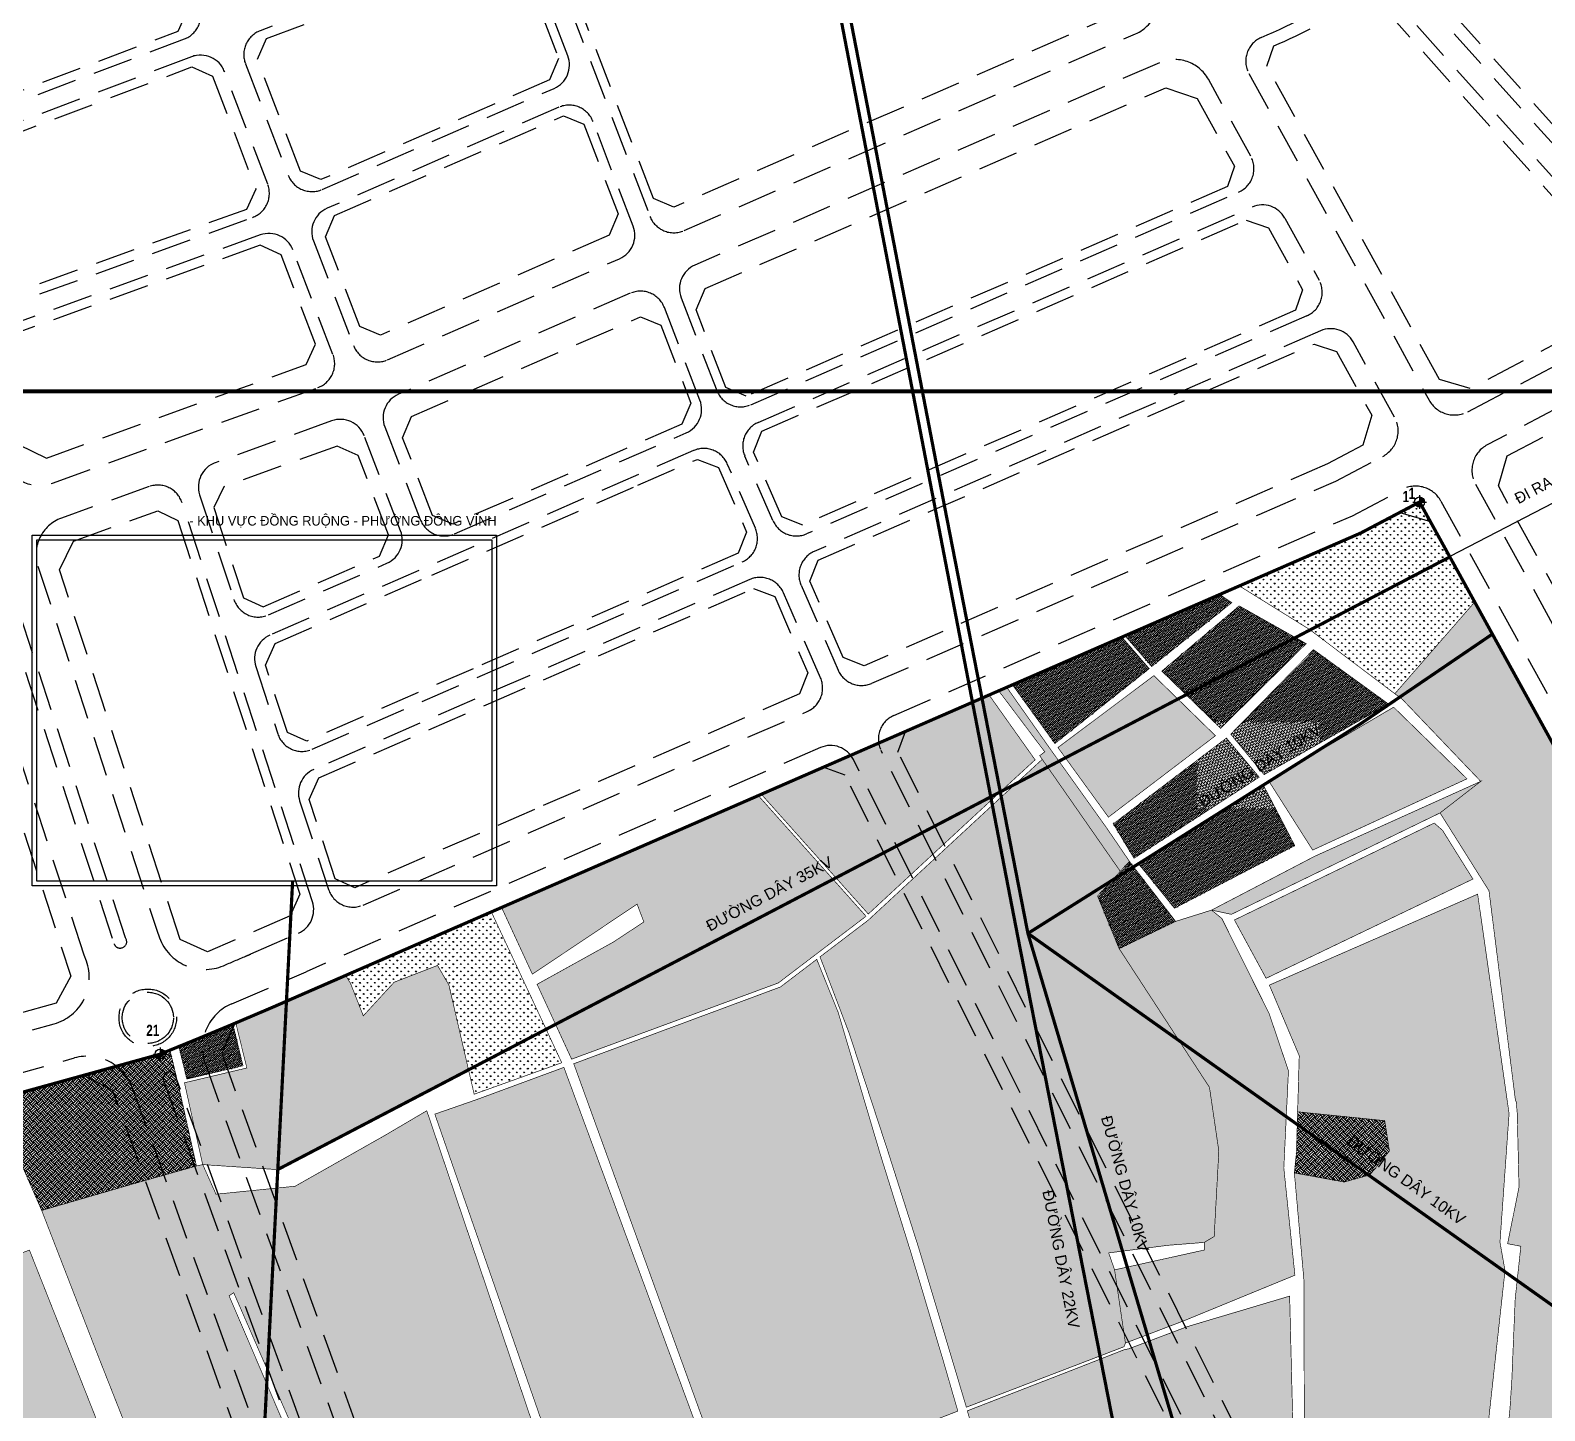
# Model space of a CAD drawing. Header units: metres. Extents: x 566631 to 571261, y 2062953 to 2068466.
# Drawn here: x 568566.1 to 569039.7, y 2066322.3 to 2066754 of the extents above; entities that cross this region are included whole.
import ezdxf
from ezdxf.enums import TextEntityAlignment as Align

# ---------------------------------------------------------------- set-up
doc = ezdxf.new("R2010")
doc.units = ezdxf.units.M
doc.linetypes.add('HIDDEN', pattern=[0.375, 0.25, -0.125])
for name, color, linetype in [('dat hoang', 3, 'CONTINUOUS'), ('dHoamau', 3, 'CONTINUOUS'), ('DienHT', 1, 'CONTINUOUS'), ('dientich', 7, 'CONTINUOUS'), ('dlua', 82, 'CONTINUOUS'), ('dmuong ao bun', 150, 'CONTINUOUS'), ('ghi_chu', 7, 'CONTINUOUS'), ('hacth', 7, 'CONTINUOUS'), ('Khung ban ve', 7, 'CONTINUOUS'), ('LogDg phu', 7, 'CONTINUOUS'), ('QH', 7, 'CONTINUOUS'), ('RANHGIOI', 2, 'HIDDEN'), ('ViaHeSphu', 32, 'CONTINUOUS')]:
    doc.layers.add(name, color=color, linetype=linetype)
doc.layers.add('t', color=7, linetype='CONTINUOUS', lineweight=25)
doc.styles.add('ARIALB', font='VHARIALB.TTF', dxfattribs={"width": 0.75})
doc.styles.add('avantH', font='VHAVAN.TTF', dxfattribs={"height": 10})
doc.styles.add('CHUIN', font='VHARIAL.TTF')
doc.linetypes.add('DIEN10KV', pattern='A,12.7,-5.08,["10KV",Standard,S=2.54,R=0,X=-2.54,Y=-1.27],-9.08', length=26.86)
doc.linetypes.add('DIEN22KV', pattern='A,12.7,-5.08,["22KV",Standard,S=2.54,R=0,X=-2.54,Y=-1.27],-9.08', length=26.86)
doc.linetypes.add('DIEN35KV', pattern='A,12.7,-5.08,["35KV",Standard,S=2.54,R=0,X=-2.54,Y=-1.27],-9.08', length=26.86)
pattern_1 = [(90, (568582.8297, 2066075.4192), (-1.1674325, 1.1674325), [0.3095625, -2.0253025]), (45, (568582.8297, 2066075.4192), (-1.1674333, 1.1674333), [0.3095625, -1.3414375]), (135, (568582.8297, 2066075.4192), (-1.1674333, -1.1674333), [0.3095625, -1.3414375])]

# ---------------------------------------------------------------- blocks, each defined once
blk = doc.blocks.new('moc')
at = {"layer": 'QH', "linetype": 'Continuous'}
h = blk.add_hatch(color=7, dxfattribs=at)
h.paths.add_polyline_path([(0, 0), (0.53, 0, 0.414214), (0, 0.53)])
h.paths.add_polyline_path([(-0.53, 0, 0.414214), (0, -0.53), (0, 0)])
for p, q in [((0, 0.71), (0, -0.71)), ((-0.71, 0), (0.71, 0))]:
    blk.add_line(p, q, dxfattribs=at)
blk.add_circle((0, 0), 0.529, dxfattribs=at)

msp = doc.modelspace()

# ---------------------------------------------------------------- hatches: boundary and pattern name
at = {"layer": 'hacth'}
h = msp.add_hatch(dxfattribs=at)
h.set_pattern_fill('GRASS', color=82, scale=0.065, style=0)
h.set_pattern_definition(pattern_1)
h.paths.add_polyline_path([(569017.8, 2066575.2), (569000.56, 2066606.47), (568982.15, 2066596.77), (568944.2, 2066580.23), (568966.11, 2066566.65), (568992.83, 2066546.52)])
h = msp.add_hatch(dxfattribs=at)
h.set_pattern_fill('ANSI36', color=130, scale=0.15, style=0)
h.paths.add_polyline_path([(568941.87, 2066575.01), (568938.08, 2066577.56), (568908.45, 2066564.65), (568916.79, 2066555.01)])
h = msp.add_hatch(dxfattribs=at)
h.set_pattern_fill('ANSI36', color=130, scale=0.15, style=0)
h.paths.add_polyline_path([(568965.13, 2066562.18), (568944.16, 2066573.99), (568919.95, 2066553.59), (568938.35, 2066535.69)])
h = msp.add_hatch(dxfattribs=at)
h.set_pattern_fill('SQUARE', color=60, scale=0.2, style=0)
edge = h.paths.add_edge_path()
edge.add_line((569132.77, 2066366.65), (569017.8, 2066575.2))
edge.add_line((569017.8, 2066575.2), (568992.83, 2066546.52))
edge.add_line((568992.83, 2066546.52), (568995.23, 2066544.71))
edge.add_line((568995.23, 2066544.71), (569019.69, 2066519.11))
edge.add_line((569019.69, 2066519.11), (569006.97, 2066509.24))
edge.add_line((569006.97, 2066509.24), (569022.27, 2066484.88))
edge.add_line((569022.27, 2066484.88), (569029.25, 2066429.53))
edge.add_line((569029.25, 2066429.53), (569030.54, 2066419.31))
edge.add_line((569030.54, 2066419.31), (569030.79, 2066418.88))
edge.add_line((569030.79, 2066418.88), (569031.09, 2066415.43))
edge.add_line((569031.09, 2066415.43), (569031.67, 2066392.27))
edge.add_line((569031.67, 2066392.27), (569028.09, 2066374.52))
edge.add_line((569028.09, 2066374.52), (569032.23, 2066373.71))
edge.add_line((569032.23, 2066373.71), (569030.46, 2066357.23))
edge.add_line((569030.46, 2066357.23), (569029.41, 2066331.92))
edge.add_line((569029.41, 2066331.92), (569028.84, 2066323.04))
edge.add_line((569028.84, 2066323.04), (569027.62, 2066310.68))
edge.add_line((569027.62, 2066310.68), (569025.44, 2066300.21))
edge.add_line((569025.44, 2066300.21), (569024.42, 2066300.21))
edge.add_line((569024.42, 2066300.21), (569030.04, 2066260.7))
edge.add_line((569030.04, 2066260.7), (569029.63, 2066260.2))
edge.add_line((569029.63, 2066260.2), (569030.57, 2066249.58))
edge.add_line((569030.57, 2066249.58), (569157.48, 2066320.4))
edge.add_arc((567391.82, 2065406.85), 1988, 27.35702, 28.86826)
h = msp.add_hatch(dxfattribs=at)
h.set_pattern_fill('ANSI36', color=130, scale=0.15, style=0)
h.paths.add_polyline_path([(568916.03, 2066554.36), (568907.49, 2066564.23), (568873.25, 2066549.3), (568886.53, 2066530.93)])
h = msp.add_hatch(dxfattribs=at)
h.set_pattern_fill('ANSI36', color=130, scale=0.15, style=0)
h.paths.add_polyline_path([(568941.51, 2066533.89), (568951.94, 2066521.21), (568990.86, 2066543.3), (568967.41, 2066560.3)])
h = msp.add_hatch(dxfattribs=at)
h.set_pattern_fill('ANSI36', color=130, scale=0.15, style=0)
h.paths.add_polyline_path([(568936.73, 2066533.38), (568917.48, 2066552.17), (568887.48, 2066529.69), (568903.27, 2066507.92)])
h = msp.add_hatch(dxfattribs=at)
h.set_pattern_fill('GRASS', color=82, scale=0.065, style=0)
h.set_pattern_definition(pattern_1)
h.paths.add_polyline_path([(568880.34, 2066525.84), (568865.95, 2066546.12), (568794.73, 2066515.08), (568828.18, 2066477.62), (568869.23, 2066515.64)])
h = msp.add_hatch(dxfattribs=at)
h.set_pattern_fill('ANSI36', color=130, scale=0.15, style=0)
h.paths.add_polyline_path([(568871.47, 2066548.53), (568868.95, 2066547.43), (568883.36, 2066528.35), (568881.76, 2066527.14), (568882.57, 2066525.99), (568906.98, 2066490.97), (568909.84, 2066494.08), (568902.64, 2066504.64), (568884.83, 2066529.58)])
h = msp.add_hatch(dxfattribs=at)
h.set_pattern_fill('ANSI36', color=130, scale=0.15, style=0)
h.paths.add_polyline_path([(569015.39, 2066519.91), (568992.45, 2066542.31), (568953.38, 2066519.25), (568967.14, 2066497.62)])
h = msp.add_hatch(dxfattribs=at)
h.set_pattern_fill('ANSI36', color=130, scale=0.15, style=0)
h.paths.add_polyline_path([(568950.41, 2066520.43), (568940.16, 2066532.66), (568904.79, 2066505.82), (568911.27, 2066495.05)])
h = msp.add_hatch(dxfattribs=at)
h.set_pattern_fill('GRASS', color=82, scale=0.065, style=0)
h.set_pattern_definition(pattern_1)
h.paths.add_polyline_path([(568828.93, 2066476.41), (568870.18, 2066514.61), (568882.57, 2066525.99), (568906.98, 2066490.97), (568899.87, 2066483.24), (568906.61, 2066466.81), (568934.86, 2066423.42), (568937.79, 2066403.52), (568936.33, 2066376.76), (568933.21, 2066374.92), (568921.92, 2066374.02), (568903.35, 2066371.64), (568905.19, 2066366.33), (568908.58, 2066343.44), (568908.12, 2066342.29), (568892.95, 2066336.46), (568858.84, 2066323.38), (568843.87, 2066373.39), (568834.38, 2066403.17), (568822.25, 2066440.18), (568813.08, 2066464.22), (568828.14, 2066475.68)])
h = msp.add_hatch(dxfattribs=at)
h.set_pattern_fill('ANSI36', color=130, scale=0.15, style=0)
h.paths.add_polyline_path([(568961.54, 2066499.01), (568951.62, 2066518.11), (568912.87, 2066493.08), (568923.92, 2066479.44)])
h = msp.add_hatch(dxfattribs=at)
h.set_pattern_fill('ANSI36', color=130, scale=0.15, style=0)
h.paths.add_polyline_path([(568941.71, 2066477.52), (568935.53, 2066478.85), (568967.76, 2066495.68), (569019.69, 2066519.11), (569006.97, 2066509.24)])
h = msp.add_hatch(dxfattribs=at)
h.set_pattern_fill('GRASS', color=82, scale=0.065, style=0)
h.set_pattern_definition(pattern_1)
h.paths.add_polyline_path([(568793.77, 2066514.66), (568713.5, 2066479.67), (568723.13, 2066458.81), (568755.87, 2066480.73), (568758, 2066475.14), (568748.51, 2066468.89), (568724.6, 2066455.64), (568735.41, 2066432.23), (568800.03, 2066456.06), (568827.24, 2066476.75), (568827.45, 2066476.94)])
h = msp.add_hatch(dxfattribs=at)
h.set_pattern_fill('ANSI36', color=130, scale=0.15, style=0)
h.paths.add_polyline_path([(568942.67, 2066475.76), (568952.57, 2066457.52), (569017.25, 2066488.56), (569007.74, 2066503.79), (569005.14, 2066506.07), (568942.59, 2066475.72)])
h = msp.add_hatch(dxfattribs=at)
h.set_pattern_fill('ANSI36', color=130, scale=0.15, style=0)
h.paths.add_polyline_path([(568924.3, 2066475.32), (568909.84, 2066494.08), (568906.98, 2066490.97), (568899.87, 2066483.24), (568906.61, 2066466.81)])
h = msp.add_hatch(dxfattribs=at)
h.set_pattern_fill('ANSI36', color=130, scale=0.15, style=0)
h.paths.add_polyline_path([(569021.02, 2066319.69), (569022.2, 2066319.81), (569027.28, 2066366.1), (569025.7, 2066374.98), (569028.55, 2066415.2), (569018.72, 2066483.83), (568953.59, 2066455.39), (568962.93, 2066433.3), (568962.43, 2066415.76), (568989.66, 2066412.99), (568991.13, 2066403.5), (568985.03, 2066396.02), (568976.97, 2066393.82), (568961.41, 2066396.65), (568964.41, 2066362.99), (568964.51, 2066314.17)])
h = msp.add_hatch(dxfattribs=at)
h.set_pattern_fill('GRASS', color=82, scale=0.065, style=0)
h.set_pattern_definition(pattern_1)
h.paths.add_polyline_path([(568710.3, 2066478.28), (568664.73, 2066458.41), (568666.25, 2066455.97), (568670.26, 2066445.78), (568679.9, 2066456.29), (568693.47, 2066461.54), (568697.03, 2066455.42), (568704.93, 2066421.27), (568732.31, 2066431.11)])
h = msp.add_hatch(dxfattribs=at)
h.set_pattern_fill('SQUARE', color=60, scale=0.2, style=0)
h.paths.add_polyline_path([(568959.56, 2066428.58), (568953.51, 2066446.51), (568938.73, 2066476.22), (568935.53, 2066478.85), (568924.3, 2066475.32), (568906.61, 2066466.81), (568934.86, 2066423.42), (568937.79, 2066403.52), (568936.33, 2066376.76), (568933.21, 2066374.92), (568933.21, 2066372.53), (568905.19, 2066366.33), (568908.58, 2066343.44), (568927.12, 2066350.51), (568961.58, 2066364.66), (568958.11, 2066398.21)])
h = msp.add_hatch(dxfattribs=at)
h.set_pattern_fill('EARTH', color=112, scale=0.25, angle=45, style=0)
edge = h.paths.add_edge_path()
edge.add_line((568697.03, 2066455.42), (568693.47, 2066461.54))
edge.add_line((568693.47, 2066461.54), (568679.9, 2066456.29))
edge.add_line((568679.9, 2066456.29), (568670.26, 2066445.78))
edge.add_line((568670.26, 2066445.78), (568666.25, 2066455.97))
edge.add_line((568666.25, 2066455.97), (568664.73, 2066458.41))
edge.add_line((568664.73, 2066458.41), (568641.53, 2066448.3))
edge.add_arc((567936.09, 2068090.68), 1787.47, 293.21388, 293.24467, ccw=False)
edge.add_line((568640.65, 2066447.92), (568640.64, 2066447.92))
edge.add_arc((567936.09, 2068090.68), 1787.47, 292.85677, 293.21376, ccw=False)
edge.add_line((568630.39, 2066443.56), (568633.85, 2066429.47))
edge.add_line((568633.85, 2066429.47), (568614.34, 2066424.84))
edge.add_line((568614.34, 2066424.84), (568620.04, 2066399.25))
edge.add_line((568620.04, 2066399.25), (568643.48, 2066397.69))
edge.add_line((568643.48, 2066397.69), (568658.16, 2066405.22))
edge.add_line((568658.16, 2066405.22), (568703.19, 2066428.79))
edge.add_line((568703.19, 2066428.79), (568697.03, 2066455.42))
h = msp.add_hatch(dxfattribs=at)
h.set_pattern_fill('GRASS', color=82, scale=0.065, style=0)
h.set_pattern_definition(pattern_1)
h.paths.add_polyline_path([(568856.14, 2066322.27), (568856.06, 2066322.12), (568824.98, 2066310.04), (568785.53, 2066294.42), (568736.07, 2066430.8), (568800.71, 2066454.81), (568812.06, 2066463.45), (568818.75, 2066446.88), (568832.03, 2066402.12), (568841.57, 2066371.53), (568851.41, 2066338.62)])
h = msp.add_hatch(dxfattribs=at)
h.set_pattern_fill('ANSI36', color=130, scale=0.15, style=0)
edge = h.paths.add_edge_path()
edge.add_arc((567936.09, 2068090.68), 1787.47, 292.239, 292.82457, ccw=False)
edge.add_line((568612.59, 2066436.17), (568615.08, 2066426.02))
edge.add_line((568615.08, 2066426.02), (568632.65, 2066430.18))
edge.add_line((568632.65, 2066430.18), (568629.47, 2066443.17))
h = msp.add_hatch(dxfattribs=at)
h.set_pattern_fill('EARTH', color=112, scale=0.25, angle=45, style=0)
edge = h.paths.add_edge_path()
edge.add_line((568612.38, 2066424.4), (568609.81, 2066435.04))
edge.add_arc((567936.09, 2068090.68), 1787.47, 292.03636, 292.14262, ccw=False)
edge.add_line((568606.74, 2066433.79), (568553.08, 2066418.95))
edge.add_line((568553.08, 2066418.95), (568560.28, 2066406.4))
edge.add_line((568560.28, 2066406.4), (568569.69, 2066384.92))
edge.add_line((568569.69, 2066384.92), (568599.44, 2066393.56))
edge.add_line((568599.44, 2066393.56), (568618.09, 2066398.82))
edge.add_line((568618.09, 2066398.82), (568612.38, 2066424.4))
h = msp.add_hatch(dxfattribs=at)
h.set_pattern_fill('GRASS', color=82, scale=0.065, style=0)
h.set_pattern_definition(pattern_1)
h.paths.add_polyline_path([(568692.63, 2066415.04), (568705.64, 2066419.56), (568732.99, 2066429.66), (568783.28, 2066293.53), (568740.73, 2066276.68)])
h = msp.add_hatch(dxfattribs=at)
h.set_pattern_fill('GRASS', color=82, scale=0.065, style=0)
h.set_pattern_definition(pattern_1)
h.paths.add_polyline_path([(568569.69, 2066384.92), (568599.44, 2066393.56), (568618.09, 2066398.82), (568620.06, 2066399.26), (568624.2, 2066389.99), (568648.95, 2066392.49), (568677.16, 2066408.47), (568690.11, 2066416.1), (568737.66, 2066275.47), (568695.96, 2066258.96), (568676.79, 2066251.38), (568629.74, 2066359.2), (568628.29, 2066358.23), (568674.37, 2066250.42), (568629.07, 2066232.5), (568628.44, 2066234.13), (568609.93, 2066282.15), (568587.49, 2066339.03)])
h = msp.add_hatch(dxfattribs=at)
h.set_pattern_fill('EARTH', color=112, scale=0.25, angle=45, style=0)
h.paths.add_polyline_path([(568962.43, 2066415.76), (568989.66, 2066412.99), (568991.13, 2066403.5), (568985.03, 2066396.02), (568976.97, 2066393.82), (568961.41, 2066396.65), (568962.07, 2066403.09)])
h = msp.add_hatch(dxfattribs=at)
h.set_pattern_fill('GRASS', color=82, scale=0.065, style=0)
h.set_pattern_definition(pattern_1)
h.paths.add_polyline_path([(568530.82, 2066360.17), (568518.63, 2066406.15), (568483.32, 2066399.21), (568458.31, 2066391.27), (568478.15, 2066351.24), (568486.43, 2066353.32), (568509.84, 2066355.6), (568515.98, 2066349.6), (568517.59, 2066350.17), (568539.91, 2066287.08), (568552.16, 2066253.7), (568534.54, 2066246.34), (568535.29, 2066240.28), (568517.84, 2066233.31), (568528.4, 2066194.18), (568572.11, 2066211.62), (568621.69, 2066231.41), (568565.86, 2066372.52), (568544.9, 2066364.66)])
h = msp.add_hatch(dxfattribs=at)
h.set_pattern_fill('GRASS', color=82, scale=0.065, style=0)
h.set_pattern_definition(pattern_1)
h.paths.add_polyline_path([(568966.36, 2066294.99), (568964.39, 2066297.53), (568961.63, 2066308.88), (568961.02, 2066314.05), (568959.93, 2066358.12), (568927.93, 2066348.58), (568909.43, 2066341.58), (568908.37, 2066341.43), (568893.16, 2066335.46), (568859.15, 2066322.25), (568866.68, 2066295.73), (568880.31, 2066248.32), (568883.38, 2066258.92), (568889.62, 2066259.85), (568912.15, 2066254.27), (568919.19, 2066254.94), (568924.12, 2066252.18), (568933.21, 2066193.74), (568988.96, 2066226.14), (568966.63, 2066225.11)])

# ---------------------------------------------------------------- linework, layer by layer
at = {"layer": 'dat hoang', "color": 5, "const_width": 0.2}
for points in [[(568697.03, 2066455.42), (568693.47, 2066461.54), (568679.9, 2066456.29), (568670.26, 2066445.78), (568666.25, 2066455.97), (568664.73, 2066458.41), (568641.53, 2066448.3, -0.000134), (568640.65, 2066447.92), (568640.64, 2066447.92, -0.001558), (568630.39, 2066443.56), (568633.85, 2066429.47), (568614.34, 2066424.84), (568620.04, 2066399.25), (568643.48, 2066397.69), (568658.16, 2066405.22), (568703.19, 2066428.79)], [(568612.38, 2066424.4), (568609.81, 2066435.04, -0.000464), (568606.74, 2066433.79), (568553.08, 2066418.95), (568560.28, 2066406.4), (568569.69, 2066384.92), (568599.44, 2066393.56), (568618.09, 2066398.82)]]:
    msp.add_lwpolyline(points, format="xyb", close=True, dxfattribs=at)
msp.add_lwpolyline([(568962.43, 2066415.76), (568989.66, 2066412.99), (568991.13, 2066403.5), (568985.03, 2066396.02), (568976.97, 2066393.82), (568961.41, 2066396.65), (568962.07, 2066403.09), (568962.43, 2066415.76)], close=True, dxfattribs=at)
at = {"layer": 'dHoamau', "const_width": 0.2}
msp.add_lwpolyline([(569132.77, 2066366.65), (569017.8, 2066575.2), (568992.83, 2066546.52), (568995.23, 2066544.71), (569019.69, 2066519.11), (569006.97, 2066509.24), (569022.27, 2066484.88), (569029.25, 2066429.53), (569030.54, 2066419.31), (569030.79, 2066418.88), (569031.09, 2066415.43), (569031.67, 2066392.27), (569028.09, 2066374.52), (569032.23, 2066373.71), (569030.46, 2066357.23), (569029.41, 2066331.92), (569028.84, 2066323.04), (569027.62, 2066310.68), (569025.44, 2066300.21), (569024.42, 2066300.21), (569030.04, 2066260.7), (569029.63, 2066260.2), (569030.57, 2066249.58), (569157.48, 2066320.4, 0.006594)], format="xyb", close=True, dxfattribs=at)
msp.add_lwpolyline([(568959.56, 2066428.58), (568953.51, 2066446.51), (568938.73, 2066476.22), (568935.53, 2066478.85), (568924.3, 2066475.32), (568906.61, 2066466.81), (568934.86, 2066423.42), (568937.79, 2066403.52), (568936.33, 2066376.76), (568933.21, 2066374.92), (568933.21, 2066372.53), (568905.19, 2066366.33), (568908.58, 2066343.44), (568927.12, 2066350.51), (568961.58, 2066364.66), (568958.11, 2066398.21), (568959.56, 2066428.58)], close=True, dxfattribs=at)
at = {"layer": 'DienHT', "linetype": 'DIEN22KV', "const_width": 1}
for points in [[(568750.42, 2067115.06), (568802.05, 2066848.87), (568860.75, 2066543.86), (568860.75, 2066543.86)], [(568860.73, 2066543.96), (568875.05, 2066469.89), (568900.34, 2066340.99), (568917.77, 2066252.22), (568932.26, 2066151.56)]]:
    msp.add_lwpolyline(points, dxfattribs=at)
at = {"layer": 'DienHT', "linetype": 'DIEN10KV', "const_width": 1}
for points in [[(568804.74, 2066849.59), (568828.52, 2066727.09), (568852.18, 2066604.27), (568863.72, 2066545.15)], [(568878.09, 2066471.56), (568981.82, 2066536.92), (569023.33, 2066565.17)], [(568863.72, 2066545.15), (568878.09, 2066471.56), (568967.26, 2066171.89)], [(568878.09, 2066471.56), (569152.87, 2066276.6)]]:
    msp.add_lwpolyline(points, dxfattribs=at)
at = {"layer": 'DienHT', "linetype": 'DIEN35KV', "const_width": 1}
for points in [[(568643.48, 2066397.69), (569010.03, 2066589.31)], [(568643.56, 2066398.43), (568648.16, 2066487.92)], [(568643.56, 2066398.43), (568623.29, 2066004.74)]]:
    msp.add_lwpolyline(points, dxfattribs=at)
at = {"layer": 'dientich'}
msp.add_lwpolyline([(569045.29, 2066607.7), (568965.88, 2066566.56), (568801.11, 2066480.12), (568726.01, 2066440.74), (568643.49, 2066397.7)], dxfattribs=at)
at = {"layer": 'dlua', "const_width": 0.2}
for points in [[(569017.8, 2066575.2), (569000.56, 2066606.47), (568982.15, 2066596.77), (568944.2, 2066580.23), (568966.11, 2066566.65), (568992.83, 2066546.52)], [(568880.34, 2066525.84), (568865.95, 2066546.12), (568794.73, 2066515.08), (568828.18, 2066477.62), (568869.23, 2066515.64)], [(568828.93, 2066476.41), (568870.18, 2066514.61), (568882.57, 2066525.99), (568906.98, 2066490.97), (568899.87, 2066483.24), (568906.61, 2066466.81), (568934.86, 2066423.42), (568937.79, 2066403.52), (568936.33, 2066376.76), (568933.21, 2066374.92), (568921.92, 2066374.02), (568903.35, 2066371.64), (568905.19, 2066366.33), (568908.58, 2066343.44), (568908.12, 2066342.29), (568892.95, 2066336.46), (568858.84, 2066323.38), (568843.87, 2066373.39), (568834.38, 2066403.17), (568822.25, 2066440.18), (568813.08, 2066464.22), (568828.14, 2066475.68)], [(568793.77, 2066514.66), (568713.5, 2066479.67), (568723.13, 2066458.81), (568755.87, 2066480.73), (568758, 2066475.14), (568748.51, 2066468.89), (568724.6, 2066455.64), (568735.41, 2066432.23), (568800.03, 2066456.06), (568827.24, 2066476.75), (568827.45, 2066476.94)], [(568710.3, 2066478.28), (568664.73, 2066458.41), (568666.25, 2066455.97), (568670.26, 2066445.78), (568679.9, 2066456.29), (568693.47, 2066461.54), (568697.03, 2066455.42), (568704.93, 2066421.27), (568732.31, 2066431.11)], [(568856.14, 2066322.27), (568856.06, 2066322.12), (568824.98, 2066310.04), (568785.53, 2066294.42), (568736.07, 2066430.8), (568800.71, 2066454.81), (568812.06, 2066463.45), (568818.75, 2066446.88), (568832.03, 2066402.12), (568841.57, 2066371.53), (568851.41, 2066338.62), (568856.14, 2066322.27)], [(568692.63, 2066415.04), (568705.64, 2066419.56), (568732.99, 2066429.66), (568783.28, 2066293.53), (568740.73, 2066276.68), (568692.63, 2066415.04)], [(568569.69, 2066384.92), (568599.44, 2066393.56), (568618.09, 2066398.82), (568620.06, 2066399.26), (568624.2, 2066389.99), (568648.95, 2066392.49), (568677.16, 2066408.47), (568690.11, 2066416.1), (568737.66, 2066275.47), (568695.96, 2066258.96), (568676.79, 2066251.38), (568629.74, 2066359.2), (568628.29, 2066358.23), (568674.37, 2066250.42), (568629.07, 2066232.5), (568628.44, 2066234.13), (568609.93, 2066282.15), (568587.49, 2066339.03), (568569.69, 2066384.92)], [(568966.36, 2066294.99), (568964.39, 2066297.53), (568961.63, 2066308.88), (568961.02, 2066314.05), (568959.93, 2066358.12), (568927.93, 2066348.58), (568909.43, 2066341.58), (568908.37, 2066341.43), (568893.16, 2066335.46), (568859.15, 2066322.25), (568866.68, 2066295.73), (568880.31, 2066248.32), (568883.38, 2066258.92), (568889.62, 2066259.85), (568912.15, 2066254.27), (568919.19, 2066254.94), (568924.12, 2066252.18), (568933.21, 2066193.74), (568988.96, 2066226.14), (568966.63, 2066225.11)]]:
    msp.add_lwpolyline(points, close=True, dxfattribs=at)
msp.add_lwpolyline([(568530.82, 2066360.17), (568518.63, 2066406.15), (568483.32, 2066399.21), (568458.31, 2066391.27), (568478.15, 2066351.24), (568486.43, 2066353.32), (568509.84, 2066355.6), (568515.98, 2066349.6), (568517.59, 2066350.17), (568539.91, 2066287.08), (568552.16, 2066253.7), (568534.54, 2066246.34), (568535.29, 2066240.28), (568517.84, 2066233.31), (568528.4, 2066194.18), (568572.11, 2066211.62), (568621.69, 2066231.41), (568565.86, 2066372.52), (568544.9, 2066364.66), (568530.82, 2066360.17)], dxfattribs=at)
at = {"layer": 'dmuong ao bun', "const_width": 0.2}
for points in [[(568941.87, 2066575.01), (568938.08, 2066577.56), (568908.45, 2066564.65), (568916.79, 2066555.01)], [(568965.13, 2066562.18), (568944.16, 2066573.99), (568919.95, 2066553.59), (568938.35, 2066535.69)], [(568916.03, 2066554.36), (568907.49, 2066564.23), (568873.25, 2066549.3), (568886.53, 2066530.93)], [(568941.51, 2066533.89), (568951.94, 2066521.21), (568990.86, 2066543.3), (568967.41, 2066560.3)], [(568936.73, 2066533.38), (568917.48, 2066552.17), (568887.48, 2066529.69), (568903.27, 2066507.92), (568936.73, 2066533.38)], [(568871.47, 2066548.53), (568868.95, 2066547.43), (568883.36, 2066528.35), (568881.76, 2066527.14), (568882.57, 2066525.99), (568906.98, 2066490.97), (568909.84, 2066494.08), (568902.64, 2066504.64), (568884.83, 2066529.58)], [(569015.39, 2066519.91), (568992.45, 2066542.31), (568953.38, 2066519.25), (568967.14, 2066497.62), (569015.39, 2066519.91)], [(568950.41, 2066520.43), (568940.16, 2066532.66), (568904.79, 2066505.82), (568911.27, 2066495.05), (568950.41, 2066520.43)], [(568961.54, 2066499.01), (568951.62, 2066518.11), (568912.87, 2066493.08), (568923.92, 2066479.44)], [(568941.71, 2066477.52), (568935.53, 2066478.85), (568967.76, 2066495.68), (569019.69, 2066519.11), (569006.97, 2066509.24)], [(568942.67, 2066475.76), (568952.57, 2066457.52), (569017.25, 2066488.56), (569007.74, 2066503.79), (569005.14, 2066506.07), (568942.59, 2066475.72)], [(568924.3, 2066475.32), (568909.84, 2066494.08), (568906.98, 2066490.97), (568899.87, 2066483.24), (568906.61, 2066466.81), (568924.3, 2066475.32)], [(569021.02, 2066319.69), (569022.2, 2066319.81), (569027.28, 2066366.1), (569025.7, 2066374.98), (569028.55, 2066415.2), (569018.72, 2066483.83), (568953.59, 2066455.39), (568962.93, 2066433.3), (568962.43, 2066415.76), (568989.66, 2066412.99), (568991.13, 2066403.5), (568985.03, 2066396.02), (568976.97, 2066393.82), (568961.41, 2066396.65), (568964.41, 2066362.99), (568964.51, 2066314.17), (569021.02, 2066319.69)]]:
    msp.add_lwpolyline(points, close=True, dxfattribs=at)
msp.add_lwpolyline([(568629.47, 2066443.17, -0.002555), (568612.59, 2066436.17), (568615.08, 2066426.02), (568632.65, 2066430.18)], format="xyb", close=True, dxfattribs=at)
at = {"layer": 'Khung ban ve', "const_width": 1.2}
msp.add_lwpolyline([(567973.93, 2066641.11), (569223.93, 2066641.11), (569223.93, 2065831.11), (567973.93, 2065831.11)], close=True, dxfattribs=at)
at = {"layer": 'LogDg phu', "linetype": 'HIDDEN', "ltscale": 50}
for points in [[(569000.35, 2066778.8, 0.454821), (568998.88, 2066766.83), (569079.9, 2066676.53, 0.350393), (569090.98, 2066674.68), (569376.56, 2066833.89, 0.423738), (569382.12, 2066854.72), (569334.97, 2066933.19), (569331.13, 2066939.9, 0.399061), (569320.57, 2066943.07), (569229.59, 2066897.06, -0.024297), (569220.41, 2066892.96), (569087.33, 2066841.19, 0.073613), (569062.77, 2066827.2), (569018.95, 2066792.44, -0.019003), (569000.35, 2066778.8)], [(569070.63, 2066676.38), (568990.97, 2066765.17, 0.353507), (568981.04, 2066766.77, -0.027673), (568951.03, 2066751.74, 0.442278), (568947.2, 2066740.53), (569003.54, 2066638.35, 0.408717), (569015.62, 2066634.73), (569068.13, 2066662.41, 0.488188), (569070.63, 2066676.38)], [(569170.13, 2066520.92), (569094.64, 2066640.8, 0.010555), (569087.75, 2066651.25, 0.37998), (569077.43, 2066653.78), (569021.71, 2066624.35, 0.419466), (569018.04, 2066612.05), (569094.57, 2066473.22, 0.433643), (569105.89, 2066470.35), (569167.68, 2066509.92, 0.411952), (569170.13, 2066520.92)], [(568626.52, 2066461.47, 0.001079), (568633.55, 2066464.46, 0.001474), (568635.14, 2066465.15), (568649.95, 2066471.61, 0.386536), (568654.35, 2066481.42), (568613.59, 2066606.25, 0.423061), (568603.27, 2066611.3), (568575.86, 2066601.42, 0.405422), (568568.52, 2066586.41), (568605.71, 2066472.53), (568606.57, 2066470.16, 0.429754), (568626.52, 2066461.47)], [(568836.13, 2066539.67), (568979.55, 2066602.19), (568995.16, 2066610.4, -0.408612), (569007.23, 2066606.79), (569138.03, 2066369.54, -0.005738), (569159.66, 2066329.21, -0.406017), (569154.47, 2066311.85), (569001.77, 2066226.64), (568994.8, 2066222.59, -0.432664), (568983.63, 2066225.93), (568832.17, 2066528.76, -0.429738), (568836.13, 2066539.67)], [(568747.02, 2066111.63, -0.110848), (568765.25, 2066104.14, 0.278117), (568785.85, 2066102.73, 0.012999), (568830.92, 2066127.37), (568973.14, 2066210.01, 0.396001), (568976.28, 2066220.5), (568823.53, 2066525.91, 0.398858), (568813.18, 2066529.67), (568652.37, 2066459.57, -0.003775), (568629.14, 2066449.55, 0.398827), (568620.87, 2066430.63), (568731.58, 2066124.54, 0.269945), (568747.02, 2066111.63)], [(568705.33, 2066096.62, 0.147047), (568694.8, 2066072.95, -0.278117), (568682, 2066056.75, -0.008886), (568648.91, 2066044.99), (568545.55, 2066010.3, -0.423227), (568526.42, 2066020.18), (568524.36, 2066026.99), (568424.89, 2066379.29, -0.415785), (568431.85, 2066391.65), (568579.92, 2066432.6, -0.391769), (568598.02, 2066423.24), (568708.98, 2066116.47, -0.270704), (568705.33, 2066096.62)], [(568607.82, 2066425.56), (568717.73, 2066121.66, 1), (568721.49, 2066123.02), (568611.58, 2066426.92, 1), (568607.82, 2066425.56)]]:
    msp.add_lwpolyline(points, format="xyb", dxfattribs=at)
for points in [[(568911.72, 2066752.88, 0.44166), (568917.43, 2066769.68), (568906.33, 2066789.81, -0.007586), (568880.61, 2066838.19, 0.381998), (568870.65, 2066842.03), (568732.49, 2066789.66, 0.415393), (568727.86, 2066779.32), (568759.89, 2066695.82, 0.427385), (568770.56, 2066691.35)], [(568618.97, 2066761.64), (568608.22, 2066789.65, 0.413036), (568597.92, 2066794.27), (568518.5, 2066764.17, 0.400621), (568513.73, 2066754.2), (568523.05, 2066725.66, 0.427938), (568533.49, 2066720.66), (568614.33, 2066751.3, 0.415393)], [(568729.93, 2066735.83, 0.401164), (568734.2, 2066746.02), (568722.23, 2066777.25, 0.413036), (568711.92, 2066781.87), (568638.05, 2066753.87, 0.415393), (568633.41, 2066743.52), (568646.77, 2066708.7, 0.427385), (568657.44, 2066704.23)], [(568640.36, 2066705.88), (568626.85, 2066741.1, 0.413036), (568616.54, 2066745.72), (568534.66, 2066714.68, 0.400621), (568529.89, 2066704.72), (568541.15, 2066670.22, 0.423061), (568551.47, 2066665.18), (568635.6, 2066695.48, 0.420244)], [(568943.99, 2066703.41, 0.44166), (568947.79, 2066714.6), (568934.52, 2066738.67, 0.387289), (568919.22, 2066743.88), (568773.93, 2066680.55, 0.401164), (568769.66, 2066670.35), (568780.77, 2066641.38, 0.427385), (568791.44, 2066636.91)], [(568754.64, 2066692.75), (568742.09, 2066725.46, 0.427385), (568731.43, 2066729.93), (568658.93, 2066698.33, 0.401164), (568654.66, 2066688.13), (568667.21, 2066655.42, 0.427385), (568677.88, 2066650.96), (568750.37, 2066682.55, 0.401164)], [(568958.46, 2066695.25), (568969.13, 2066675.9, -0.44166), (568965.32, 2066664.71), (568808.89, 2066596.52, -0.414214), (568798.36, 2066600.66), (568789.57, 2066620.82, -0.414214), (568793.7, 2066631.35), (568948.26, 2066698.72, -0.387289)], [(568638.06, 2066689.99), (568552.88, 2066659.31, 0.405422), (568547.99, 2066649.3), (568557.58, 2066619.93, 0.423061), (568573.05, 2066612.37), (568656.02, 2066642.25, 0.420244), (568660.78, 2066652.65), (568648.24, 2066685.33, 0.408209)], [(568764.41, 2066667.28, 0.427385), (568753.74, 2066671.75), (568681.25, 2066640.16, 0.401166), (568676.98, 2066629.96), (568688.09, 2066600.98, 0.427385), (568698.76, 2066596.52), (568771.25, 2066628.11, 0.401164), (568775.52, 2066638.31)], [(568950.45, 2066602.59), (568974.35, 2066613.01), (568989.06, 2066620.75, 0.419837), (568992.75, 2066633.06), (568979.8, 2066656.55, 0.387289), (568969.59, 2066660.02), (568811.28, 2066591.02, 0.414214), (568807.15, 2066580.49), (568818.74, 2066553.91, 0.414214), (568829.27, 2066549.77)], [(568660.36, 2066631.86), (568623.98, 2066618.76, 0.405422), (568619.09, 2066608.75), (568629.78, 2066576.01, 0.442444), (568640.58, 2066571.16), (568677.65, 2066587.32, 0.401164), (568681.93, 2066597.51), (568670.54, 2066627.2, 0.408209)], [(568792.86, 2066598.26), (568784.07, 2066618.43, 0.414214), (568773.54, 2066622.56), (568641.05, 2066564.81, 0.386536), (568636.64, 2066555), (568643.5, 2066533.99, 0.442444), (568654.3, 2066529.14), (568788.72, 2066587.73, 0.414214)], [(568583.69, 2066462.87), (568583.02, 2066464.71), (568545.6, 2066579.31, 0.400853), (568530.99, 2066587.15), (568502.83, 2066579.36, 0.427702), (568497.36, 2066569.17), (568539, 2066441.65, 0.400853), (568548.74, 2066436.43), (568573.58, 2066443.3, 0.437327)], [(568813.24, 2066551.51), (568801.65, 2066578.09, 0.414214), (568791.12, 2066582.23), (568654.77, 2066522.8, 0.386536), (568650.36, 2066512.98), (568659.4, 2066485.29, 0.442444), (568670.21, 2066480.44), (568809.1, 2066540.98, 0.414214)], [(568562.6, 2066572.34, 0.414214), (568560.2, 2066573.55), (568560.01, 2066573.49, 0.414214), (568558.8, 2066571.1), (568592.37, 2066468.27, 0.427548), (568594.85, 2066467.09), (568595.06, 2066467.16, 0.410089), (568596.17, 2066469.59), (568595.95, 2066470.2)]]:
    msp.add_lwpolyline(points, format="xyb", close=True, dxfattribs=at)
msp.add_circle((568602.87, 2066445.17), 9, dxfattribs=at)
at = {"layer": 'RANHGIOI', "color": 1, "ltscale": 9, "const_width": 1}
msp.add_lwpolyline([(569132.77, 2066366.65), (569000.56, 2066606.47), (568982.15, 2066596.77), (568641.49, 2066448.28), (568640.64, 2066447.92, -0.005137), (568606.74, 2066433.79), (568320.26, 2066354.56, -0.020567), (568279.26, 2066345.02), (568234.04, 2066336.44, -0.021218)], format="xyb", dxfattribs=at)
at = {"layer": 't', "color": 32}
msp.add_lwpolyline([(568566.71, 2066596.11), (568711.96, 2066596.11), (568711.96, 2066486.42), (568566.71, 2066486.42)], close=True, dxfattribs=at)
at = {"layer": 't'}
msp.add_lwpolyline([(568568.21, 2066594.61), (568710.46, 2066594.61), (568710.46, 2066487.92), (568568.21, 2066487.92)], close=True, dxfattribs=at)
at = {"layer": 'ViaHeSphu', "linetype": 'HIDDEN', "ltscale": 50}
for points in [[(569001.27, 2066774.6, 0.020299), (569021.44, 2066789.3), (569065.25, 2066824.06, -0.073582), (569088.78, 2066837.46), (569221.86, 2066889.23, 0.024297), (569231.39, 2066893.49), (569321.09, 2066938.84), (569325.31, 2066937.63), (569376.61, 2066852.23), (569373.03, 2066838.79), (569086.79, 2066679.22), (569082.17, 2066679.99), (569000.77, 2066770.71), (569001.27, 2066774.6)], [(569003.94, 2066600.34), (569132.77, 2066366.65, -0.005714), (569154.25, 2066326.61), (569151.37, 2066316.99), (568998.8, 2066231.85), (568992.97, 2066228.47), (568986.41, 2066230.43), (568837.45, 2066528.25), (568839.8, 2066534.72), (568982.15, 2066596.77), (568994.37, 2066603.2), (569003.94, 2066600.34)], [(568750.53, 2066117.06, -0.085173), (568766.49, 2066110.51, 0.265196), (568786.29, 2066109.71, 0.012088), (568827.91, 2066132.56), (568968.73, 2066214.38), (568970.82, 2066221.37), (568820.93, 2066521.05), (568814.11, 2066523.53), (568811.51, 2066522.39), (568657.15, 2066455.11, -0.004244), (568630.05, 2066443.42), (568625.98, 2066434.13), (568736.06, 2066129.77, 0.256595), (568750.53, 2066117.06)], [(568699.16, 2066098.56, 0.257306), (568702.18, 2066117.63), (568591.92, 2066422.45), (568582.8, 2066427.17), (568436.32, 2066386.66), (568431.48, 2066378.06), (568532.61, 2066019.84), (568541.48, 2066015.26), (568647, 2066050.67, 0.007974), (568676.53, 2066061.11, 0.265195), (568689.25, 2066076.31, -0.121118), (568699.16, 2066098.56)]]:
    msp.add_lwpolyline(points, format="xyb", dxfattribs=at)
for points in [[(568767.35, 2066698.68), (568760.98, 2066701.36), (568730.65, 2066780.41), (568733.54, 2066786.85), (568868.41, 2066837.97), (568875.36, 2066835.29, 0.00756), (568901.08, 2066786.91), (568911.01, 2066768.9), (568907.97, 2066759.98)], [(568981.49, 2066762.42), (568989.16, 2066761.19), (569067.22, 2066674.19), (569066.13, 2066668.14), (569016.41, 2066641.93), (569006.83, 2066644.79), (568952.83, 2066742.75), (568955.01, 2066749.11, 0.024108)]]:
    msp.add_lwpolyline(points, format="xyb", close=True, dxfattribs=at)
for points in [[(568612.35, 2066753.76), (568615.24, 2066760.2), (568604.49, 2066788.21), (568598.03, 2066791.1), (568522.58, 2066762.51), (568519.46, 2066755.98), (568528.79, 2066727.42), (568535.01, 2066724.44)], [(568650.58, 2066709.96), (568637.14, 2066744.97), (568640.03, 2066751.41), (568712.97, 2066779.05), (568719.43, 2066776.16), (568731.33, 2066745.15), (568728.53, 2066738.49), (568656.95, 2066707.29)], [(568633.74, 2066698), (568553.13, 2066668.97), (568546.88, 2066672.03), (568535.62, 2066706.5), (568538.74, 2066713.02), (568616.65, 2066742.55), (568623.12, 2066739.65), (568636.65, 2066704.37)], [(568921.18, 2066736.01), (568930.98, 2066732.68), (568942.64, 2066711.52), (568940.47, 2066705.15), (568790.03, 2066639.57), (568783.66, 2066642.24), (568774.33, 2066666.55), (568777.12, 2066673.22)], [(568661.25, 2066696.07), (568732.84, 2066727.27), (568739.21, 2066724.6), (568749.97, 2066696.56), (568747.18, 2066689.89), (568675.59, 2066658.69), (568669.22, 2066661.36), (568658.46, 2066689.4)], [(568953.29, 2066692.21), (568963.98, 2066672.82), (568961.81, 2066666.45), (568807.69, 2066599.27), (568801.11, 2066601.86), (568792.32, 2066622.02), (568794.9, 2066628.6), (568946.29, 2066694.59)], [(568638.04, 2066686.8), (568556.86, 2066657.55), (568553.71, 2066651.11), (568562.41, 2066624.47), (568571.16, 2066620.19), (568652.37, 2066649.44), (568655.28, 2066655.81), (568644.53, 2066683.82)], [(568756.95, 2066664.42), (568763.32, 2066661.75), (568772.64, 2066637.44), (568769.85, 2066630.78), (568751.36, 2066622.72), (568698.27, 2066599.57), (568691.89, 2066602.24), (568682.57, 2066626.55), (568685.36, 2066633.22)], [(568826.87, 2066555.27), (568820.29, 2066557.85), (568809.9, 2066581.69), (568812.48, 2066588.27), (568967.62, 2066655.89), (568974.62, 2066653.51), (568985.59, 2066633.62), (568982.78, 2066624.23), (568971.75, 2066618.42)], [(569100.62, 2066474.68), (569025.19, 2066611.49), (569028, 2066620.89), (569079.45, 2066648.06), (569086.54, 2066646.17), (569168.6, 2066515.86), (569167.67, 2066511.7), (569107.25, 2066472.99)], [(568662.13, 2066623.99), (568626.69, 2066611.23), (568623.54, 2066604.78), (568632.79, 2066576.46), (568638.92, 2066573.71), (568675.34, 2066589.58), (568678.13, 2066596.24), (568668.63, 2066621.02)], [(568787.52, 2066590.48), (568704.63, 2066554.35), (568652.64, 2066531.69), (568646.51, 2066534.44), (568639.63, 2066555.5), (568642.66, 2066562.25), (568691.68, 2066583.61), (568756.16, 2066611.72), (568774.73, 2066619.81), (568781.32, 2066617.23), (568790.11, 2066597.06)], [(568605.99, 2066603.77), (568612.24, 2066600.71), (568650.43, 2066483.79), (568647.39, 2066477.04), (568621.56, 2066465.78), (568612.97, 2066469.63), (568575.21, 2066585.25), (568579.63, 2066594.28)], [(568574.25, 2066449.71), (568547.22, 2066442.23), (568540.85, 2066445.65), (568501.69, 2066565.56), (568504.96, 2066571.65), (568531.99, 2066579.12), (568540.91, 2066574.34), (568578.82, 2066458.23)], [(568806.7, 2066546.48), (568723.81, 2066510.35), (568667.61, 2066485.85), (568661.48, 2066488.61), (568653.35, 2066513.48), (568656.39, 2066520.23), (568709.43, 2066543.35), (568792.32, 2066579.48), (568798.9, 2066576.89), (568809.29, 2066553.06)]]:
    msp.add_lwpolyline(points, close=True, dxfattribs=at)
msp.add_circle((568602.87, 2066445.17), 8, dxfattribs=at)

# ---------------------------------------------------------------- block references
at = {"layer": 'QH', "xscale": 3, "yscale": 3, "zscale": 3}
for p in [(569000.56, 2066606.47), (569000.56, 2066606.47), (568606.74, 2066433.79), (568606.74, 2066433.79)]:
    msp.add_blockref('moc', p, dxfattribs=at)

# ---------------------------------------------------------------- texts
at = {"layer": 'DienHT', "color": 7, "linetype": 'Continuous', "lineweight": -3, "style": 'CHUIN'}
for s, rotation, p in [('®\xadêng d©y 10kv', 32.3643, (568950.55, 2066524.08, 0)), ('®\xadêng d©y 35kv', 28.0673, (568797.21, 2066483.96, 0)), ('®\xadêng d©y 10kv', 285.5685, (568908.46, 2066393.27, 0)), ('®\xadêng d©y 10kv', 324.3909, (568996.42, 2066394.36, 0)), ('®\xadêng d©y 22kv', 280.8762, (568888.45, 2066369.69, 0))]:
    msp.add_text(s, height=3.5, rotation=rotation, dxfattribs=at).set_placement(p, align=Align.MIDDLE_CENTER)
at = {"layer": 'ghi_chu', "style": 'avantH'}
msp.add_text('®i ra trôc vinh - h\xadng t©y', height=3.5, rotation=27.8426, dxfattribs=at).set_placement((569031.47, 2066605.75, 0))
at = {"layer": 'ghi_chu', "lineweight": -2, "style": 'avantH'}
msp.add_text('- khu vùc ®ång ruéng - ph\xadêng ®«ng vÜnh', height=3, dxfattribs=at).set_placement((568711.96, 2066599.11), align=Align.RIGHT)
at = {"layer": 'QH', "style": 'ARIALB', "width": 0.75}
for s, p in [('1', (568997.15, 2066607.44, -2.25)), ('1', (568995.23, 2066606.43, -2.25)), ('21', (568602.39, 2066439.49, -2.25)), ('21', (568602.39, 2066439.49, -2.25))]:
    msp.add_text(s, height=3.5, dxfattribs=at).set_placement(p)

doc.saveas('drawing.dxf')
